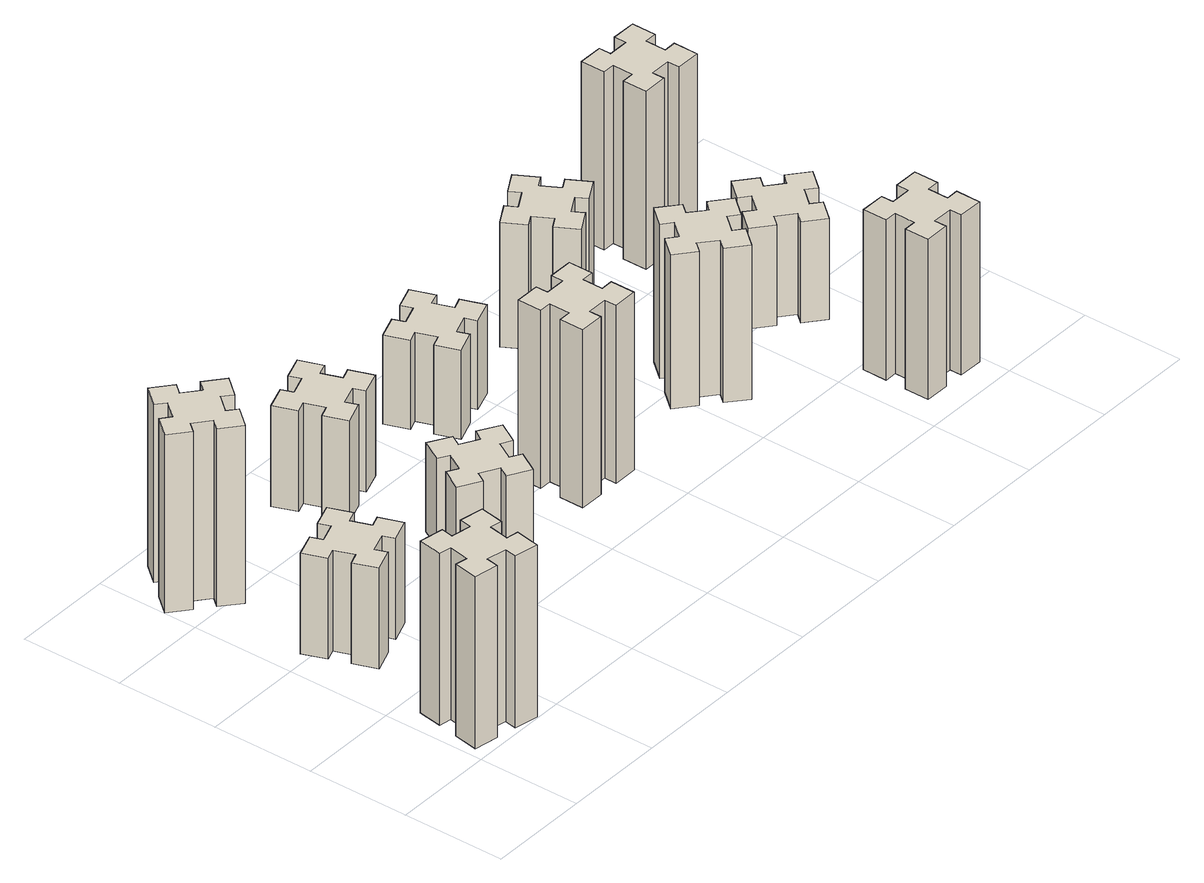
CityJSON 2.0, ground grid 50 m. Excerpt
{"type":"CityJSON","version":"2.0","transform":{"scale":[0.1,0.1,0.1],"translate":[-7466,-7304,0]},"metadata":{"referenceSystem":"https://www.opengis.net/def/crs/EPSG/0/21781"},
"CityObjects":{
"building1":{"type":"Building","attributes":{"class":"1000","function":"1000","usage":"1000","yearOfConstruction":2016,"roofType":"1000","measuredHeight":87,"storeysAboveGround":30,"storeysBelowGround":0},"geometry":[{"type":"Solid","lod":"1","boundaries":[[[[0,1,2,3,4,5,6,7,8,9,10,11,12,13,14,15,16,17,18,19]],[[17,16,20,21]],[[16,15,22,20]],[[15,14,23,22]],[[14,13,24,23]],[[13,12,25,24]],[[12,11,26,25]],[[11,10,27,26]],[[10,9,28,27]],[[9,8,29,28]],[[8,7,30,29]],[[7,6,31,30]],[[6,5,32,31]],[[5,4,33,32]],[[4,3,34,33]],[[3,2,35,34]],[[2,1,36,35]],[[1,0,37,36]],[[0,19,38,37]],[[19,18,39,38]],[[18,17,21,39]],[[24,25,26,27,28,29,30,31,32,33,34,35,36,37,38,39,21,20,22,23]]]]}]},
"building2":{"type":"Building","attributes":{"class":"1000","function":"1000","usage":"1000","yearOfConstruction":2016,"roofType":"1000","measuredHeight":51,"storeysAboveGround":30,"storeysBelowGround":0},"geometry":[{"type":"Solid","lod":"1","boundaries":[[[[40,41,42,43,44,45,46,47,48,49,50,51,52,53,54,55,56,57,58,59]],[[57,56,60,61]],[[56,55,62,60]],[[55,54,63,62]],[[54,53,64,63]],[[53,52,65,64]],[[52,51,66,65]],[[51,50,67,66]],[[50,49,68,67]],[[49,48,69,68]],[[48,47,70,69]],[[47,46,71,70]],[[46,45,72,71]],[[45,44,73,72]],[[44,43,74,73]],[[43,42,75,74]],[[42,41,76,75]],[[41,40,77,76]],[[40,59,78,77]],[[59,58,79,78]],[[58,57,61,79]],[[64,65,66,67,68,69,70,71,72,73,74,75,76,77,78,79,61,60,62,63]]]]}]},
"building3":{"type":"Building","attributes":{"class":"1000","function":"1000","usage":"1000","yearOfConstruction":2016,"roofType":"1000","measuredHeight":90,"storeysAboveGround":30,"storeysBelowGround":0},"geometry":[{"type":"Solid","lod":"1","boundaries":[[[[80,81,82,83,84,85,86,87,88,89,90,91,92,93,94,95,96,97,98,99]],[[97,96,100,101]],[[96,95,102,100]],[[95,94,103,102]],[[94,93,104,103]],[[93,92,105,104]],[[92,91,106,105]],[[91,90,107,106]],[[90,89,108,107]],[[89,88,109,108]],[[88,87,110,109]],[[87,86,111,110]],[[86,85,112,111]],[[85,84,113,112]],[[84,83,114,113]],[[83,82,115,114]],[[82,81,116,115]],[[81,80,117,116]],[[80,99,118,117]],[[99,98,119,118]],[[98,97,101,119]],[[104,105,106,107,108,109,110,111,112,113,114,115,116,117,118,119,101,100,102,103]]]]}]},
"building4":{"type":"Building","attributes":{"class":"1000","function":"1000","usage":"1000","yearOfConstruction":2016,"roofType":"1000","measuredHeight":45,"storeysAboveGround":30,"storeysBelowGround":0},"geometry":[{"type":"Solid","lod":"1","boundaries":[[[[120,121,122,123,124,125,126,127,128,129,130,131,132,133,134,135,136,137,138,139]],[[137,136,140,141]],[[136,135,142,140]],[[135,134,143,142]],[[134,133,144,143]],[[133,132,145,144]],[[132,131,146,145]],[[131,130,147,146]],[[130,129,148,147]],[[129,128,149,148]],[[128,127,150,149]],[[127,126,151,150]],[[126,125,152,151]],[[125,124,153,152]],[[124,123,154,153]],[[123,122,155,154]],[[122,121,156,155]],[[121,120,157,156]],[[120,139,158,157]],[[139,138,159,158]],[[138,137,141,159]],[[144,145,146,147,148,149,150,151,152,153,154,155,156,157,158,159,141,140,142,143]]]]}]},
"building5":{"type":"Building","attributes":{"class":"1000","function":"1000","usage":"1000","yearOfConstruction":2016,"roofType":"1000","measuredHeight":51,"storeysAboveGround":30,"storeysBelowGround":0},"geometry":[{"type":"Solid","lod":"1","boundaries":[[[[160,161,162,163,164,165,166,167,168,169,170,171,172,173,174,175,176,177,178,179]],[[177,176,180,181]],[[176,175,182,180]],[[175,174,183,182]],[[174,173,184,183]],[[173,172,185,184]],[[172,171,186,185]],[[171,170,187,186]],[[170,169,188,187]],[[169,168,189,188]],[[168,167,190,189]],[[167,166,191,190]],[[166,165,192,191]],[[165,164,193,192]],[[164,163,194,193]],[[163,162,195,194]],[[162,161,196,195]],[[161,160,197,196]],[[160,179,198,197]],[[179,178,199,198]],[[178,177,181,199]],[[184,185,186,187,188,189,190,191,192,193,194,195,196,197,198,199,181,180,182,183]]]]}]},
"building6":{"type":"Building","attributes":{"class":"1000","function":"1000","usage":"1000","yearOfConstruction":2016,"roofType":"1000","measuredHeight":90,"storeysAboveGround":30,"storeysBelowGround":0},"geometry":[{"type":"Solid","lod":"1","boundaries":[[[[200,201,202,203,204,205,206,207,208,209,210,211,212,213,214,215,216,217,218,219]],[[217,216,220,221]],[[216,215,222,220]],[[215,214,223,222]],[[214,213,224,223]],[[213,212,225,224]],[[212,211,226,225]],[[211,210,227,226]],[[210,209,228,227]],[[209,208,229,228]],[[208,207,230,229]],[[207,206,231,230]],[[206,205,232,231]],[[205,204,233,232]],[[204,203,234,233]],[[203,202,235,234]],[[202,201,236,235]],[[201,200,237,236]],[[200,219,238,237]],[[219,218,239,238]],[[218,217,221,239]],[[224,225,226,227,228,229,230,231,232,233,234,235,236,237,238,239,221,220,222,223]]]]}]},
"building7":{"type":"Building","attributes":{"class":"1000","function":"1000","usage":"1000","yearOfConstruction":2016,"roofType":"1000","measuredHeight":45,"storeysAboveGround":30,"storeysBelowGround":0},"geometry":[{"type":"Solid","lod":"1","boundaries":[[[[240,241,242,243,244,245,246,247,248,249,250,251,252,253,254,255,256,257,258,259]],[[257,256,260,261]],[[256,255,262,260]],[[255,254,263,262]],[[254,253,264,263]],[[253,252,265,264]],[[252,251,266,265]],[[251,250,267,266]],[[250,249,268,267]],[[249,248,269,268]],[[248,247,270,269]],[[247,246,271,270]],[[246,245,272,271]],[[245,244,273,272]],[[244,243,274,273]],[[243,242,275,274]],[[242,241,276,275]],[[241,240,277,276]],[[240,259,278,277]],[[259,258,279,278]],[[258,257,261,279]],[[264,265,266,267,268,269,270,271,272,273,274,275,276,277,278,279,261,260,262,263]]]]}]},
"building8":{"type":"Building","attributes":{"class":"1000","function":"1000","usage":"1000","yearOfConstruction":2016,"roofType":"1000","measuredHeight":78,"storeysAboveGround":30,"storeysBelowGround":0},"geometry":[{"type":"Solid","lod":"1","boundaries":[[[[280,281,282,283,284,285,286,287,288,289,290,291,292,293,294,295,296,297,298,299]],[[297,296,300,301]],[[296,295,302,300]],[[295,294,303,302]],[[294,293,304,303]],[[293,292,305,304]],[[292,291,306,305]],[[291,290,307,306]],[[290,289,308,307]],[[289,288,309,308]],[[288,287,310,309]],[[287,286,311,310]],[[286,285,312,311]],[[285,284,313,312]],[[284,283,314,313]],[[283,282,315,314]],[[282,281,316,315]],[[281,280,317,316]],[[280,299,318,317]],[[299,298,319,318]],[[298,297,301,319]],[[304,305,306,307,308,309,310,311,312,313,314,315,316,317,318,319,301,300,302,303]]]]}]},
"building9":{"type":"Building","attributes":{"class":"1000","function":"1000","usage":"1000","yearOfConstruction":2016,"roofType":"1000","measuredHeight":63,"storeysAboveGround":30,"storeysBelowGround":0},"geometry":[{"type":"Solid","lod":"1","boundaries":[[[[320,321,322,323,324,325,326,327,328,329,330,331,332,333,334,335,336,337,338,339]],[[337,336,340,341]],[[336,335,342,340]],[[335,334,343,342]],[[334,333,344,343]],[[333,332,345,344]],[[332,331,346,345]],[[331,330,347,346]],[[330,329,348,347]],[[329,328,349,348]],[[328,327,350,349]],[[327,326,351,350]],[[326,325,352,351]],[[325,324,353,352]],[[324,323,354,353]],[[323,322,355,354]],[[322,321,356,355]],[[321,320,357,356]],[[320,339,358,357]],[[339,338,359,358]],[[338,337,341,359]],[[344,345,346,347,348,349,350,351,352,353,354,355,356,357,358,359,341,340,342,343]]]]}]},
"building10":{"type":"Building","attributes":{"class":"1000","function":"1000","usage":"1000","yearOfConstruction":2016,"roofType":"1000","measuredHeight":81,"storeysAboveGround":30,"storeysBelowGround":0},"geometry":[{"type":"Solid","lod":"1","boundaries":[[[[360,361,362,363,364,365,366,367,368,369,370,371,372,373,374,375,376,377,378,379]],[[377,376,380,381]],[[376,375,382,380]],[[375,374,383,382]],[[374,373,384,383]],[[373,372,385,384]],[[372,371,386,385]],[[371,370,387,386]],[[370,369,388,387]],[[369,368,389,388]],[[368,367,390,389]],[[367,366,391,390]],[[366,365,392,391]],[[365,364,393,392]],[[364,363,394,393]],[[363,362,395,394]],[[362,361,396,395]],[[361,360,397,396]],[[360,379,398,397]],[[379,378,399,398]],[[378,377,381,399]],[[384,385,386,387,388,389,390,391,392,393,394,395,396,397,398,399,381,380,382,383]]]]}]},
"building11":{"type":"Building","attributes":{"class":"1000","function":"1000","usage":"1000","yearOfConstruction":2016,"roofType":"1000","measuredHeight":51,"storeysAboveGround":30,"storeysBelowGround":0},"geometry":[{"type":"Solid","lod":"1","boundaries":[[[[400,401,402,403,404,405,406,407,408,409,410,411,412,413,414,415,416,417,418,419]],[[417,416,420,421]],[[416,415,422,420]],[[415,414,423,422]],[[414,413,424,423]],[[413,412,425,424]],[[412,411,426,425]],[[411,410,427,426]],[[410,409,428,427]],[[409,408,429,428]],[[408,407,430,429]],[[407,406,431,430]],[[406,405,432,431]],[[405,404,433,432]],[[404,403,434,433]],[[403,402,435,434]],[[402,401,436,435]],[[401,400,437,436]],[[400,419,438,437]],[[419,418,439,438]],[[418,417,421,439]],[[424,425,426,427,428,429,430,431,432,433,434,435,436,437,438,439,421,420,422,423]]]]}]},
"building12":{"type":"Building","attributes":{"class":"1000","function":"1000","usage":"1000","yearOfConstruction":2016,"roofType":"1000","measuredHeight":90,"storeysAboveGround":30,"storeysBelowGround":0},"geometry":[{"type":"Solid","lod":"1","boundaries":[[[[440,441,442,443,444,445,446,447,448,449,450,451,452,453,454,455,456,457,458,459]],[[457,456,460,461]],[[456,455,462,460]],[[455,454,463,462]],[[454,453,464,463]],[[453,452,465,464]],[[452,451,466,465]],[[451,450,467,466]],[[450,449,468,467]],[[449,448,469,468]],[[448,447,470,469]],[[447,446,471,470]],[[446,445,472,471]],[[445,444,473,472]],[[444,443,474,473]],[[443,442,475,474]],[[442,441,476,475]],[[441,440,477,476]],[[440,459,478,477]],[[459,458,479,478]],[[458,457,461,479]],[[464,465,466,467,468,469,470,471,472,473,474,475,476,477,478,479,461,460,462,463]]]]}]}
},
"vertices":[
[146,274,0],[128,175,0],[69,186,0],[48,67,0],[167,47,0],[177,106,0],[275,88,0],[265,29,0],[383,8,0],[404,127,0],[345,137,0],[362,235,0],[421,225,0],[442,343,0],[324,364,0],[314,305,0],[215,322,0],[226,381,0],[107,402,0],[87,284,0],[215,322,870],[226,381,870],[314,305,870],[324,364,870],[442,343,870],[421,225,870],[362,235,870],[345,137,870],[404,127,870],[383,8,870],[265,29,870],[275,88,870],[177,106,870],[167,47,870],[48,67,870],[69,186,870],[128,175,870],[146,274,870],[87,284,870],[107,402,870],
[355,1066,0],[261,1032,0],[240,1088,0],[127,1047,0],[169,934,0],[225,955,0],[259,861,0],[203,840,0],[244,727,0],[357,769,0],[336,825,0],[430,859,0],[450,803,0],[563,844,0],[522,957,0],[466,936,0],[432,1030,0],[488,1050,0],[447,1163,0],[334,1122,0],[432,1030,510],[488,1050,510],[466,936,510],[522,957,510],[563,844,510],[450,803,510],[430,859,510],[336,825,510],[357,769,510],[244,727,510],[203,840,510],[259,861,510],[225,955,510],[169,934,510],[127,1047,510],[240,1088,510],[261,1032,510],[355,1066,510],[334,1122,510],[447,1163,510],
[354,1737,0],[278,1802,0],[316,1848,0],[224,1925,0],[147,1833,0],[193,1794,0],[129,1718,0],[83,1756,0],[6,1664,0],[98,1587,0],[136,1633,0],[213,1569,0],[174,1523,0],[266,1446,0],[343,1538,0],[297,1576,0],[362,1653,0],[408,1614,0],[485,1706,0],[393,1783,0],[362,1653,900],[408,1614,900],[297,1576,900],[343,1538,900],[266,1446,900],[174,1523,900],[213,1569,900],[136,1633,900],[98,1587,900],[6,1664,900],[83,1756,900],[129,1718,900],[193,1794,900],[147,1833,900],[224,1925,900],[316,1848,900],[278,1802,900],[354,1737,900],[393,1783,900],[485,1706,900],
[1087,875,0],[1174,825,0],[1144,773,0],[1248,713,0],[1308,817,0],[1256,847,0],[1306,934,0],[1358,904,0],[1418,1008,0],[1314,1068,0],[1284,1016,0],[1197,1066,0],[1227,1118,0],[1123,1178,0],[1063,1074,0],[1115,1044,0],[1065,957,0],[1013,987,0],[953,883,0],[1057,823,0],[1065,957,450],[1013,987,450],[1115,1044,450],[1063,1074,450],[1123,1178,450],[1227,1118,450],[1197,1066,450],[1284,1016,450],[1314,1068,450],[1418,1008,450],[1358,904,450],[1306,934,450],[1256,847,450],[1308,817,450],[1248,713,450],[1144,773,450],[1174,825,450],[1087,875,450],[1057,823,450],[953,883,450],
[1095,1806,0],[1001,1772,0],[980,1828,0],[867,1787,0],[909,1674,0],[965,1695,0],[999,1601,0],[943,1580,0],[984,1467,0],[1097,1509,0],[1076,1565,0],[1170,1599,0],[1190,1543,0],[1303,1584,0],[1262,1697,0],[1206,1676,0],[1172,1770,0],[1228,1790,0],[1187,1903,0],[1074,1862,0],[1172,1770,510],[1228,1790,510],[1206,1676,510],[1262,1697,510],[1303,1584,510],[1190,1543,510],[1170,1599,510],[1076,1565,510],[1097,1509,510],[984,1467,510],[943,1580,510],[999,1601,510],[965,1695,510],[909,1674,510],[867,1787,510],[980,1828,510],[1001,1772,510],[1095,1806,510],[1074,1862,510],[1187,1903,510],
[1875,1055,0],[1775,1055,0],[1775,1115,0],[1655,1115,0],[1655,995,0],[1715,995,0],[1715,895,0],[1655,895,0],[1655,775,0],[1775,775,0],[1775,835,0],[1875,835,0],[1875,775,0],[1995,775,0],[1995,895,0],[1935,895,0],[1935,995,0],[1995,995,0],[1995,1115,0],[1875,1115,0],[1935,995,900],[1995,995,900],[1935,895,900],[1995,895,900],[1995,775,900],[1875,775,900],[1875,835,900],[1775,835,900],[1775,775,900],[1655,775,900],[1655,895,900],[1715,895,900],[1715,995,900],[1655,995,900],[1655,1115,900],[1775,1115,900],[1775,1055,900],[1875,1055,900],[1875,1115,900],[1995,1115,900],
[1835,1806,0],[1741,1772,0],[1720,1828,0],[1607,1787,0],[1649,1674,0],[1705,1695,0],[1739,1601,0],[1683,1580,0],[1724,1467,0],[1837,1509,0],[1816,1565,0],[1910,1599,0],[1930,1543,0],[2043,1584,0],[2002,1697,0],[1946,1676,0],[1912,1770,0],[1968,1790,0],[1927,1903,0],[1814,1862,0],[1912,1770,450],[1968,1790,450],[1946,1676,450],[2002,1697,450],[2043,1584,450],[1930,1543,450],[1910,1599,450],[1816,1565,450],[1837,1509,450],[1724,1467,450],[1683,1580,450],[1739,1601,450],[1705,1695,450],[1649,1674,450],[1607,1787,450],[1720,1828,450],[1741,1772,450],[1835,1806,450],[1814,1862,450],[1927,1903,450],
[2774,997,0],[2698,1062,0],[2736,1108,0],[2644,1185,0],[2567,1093,0],[2613,1054,0],[2549,978,0],[2503,1016,0],[2426,924,0],[2518,847,0],[2556,893,0],[2633,829,0],[2594,783,0],[2686,706,0],[2763,798,0],[2717,836,0],[2782,913,0],[2828,874,0],[2905,966,0],[2813,1043,0],[2782,913,780],[2828,874,780],[2717,836,780],[2763,798,780],[2686,706,780],[2594,783,780],[2633,829,780],[2556,893,780],[2518,847,780],[2426,924,780],[2503,1016,780],[2549,978,780],[2613,1054,780],[2567,1093,780],[2644,1185,780],[2736,1108,780],[2698,1062,780],[2774,997,780],[2813,1043,780],[2905,966,780],
[2686,1697,0],[2636,1784,0],[2688,1814,0],[2628,1918,0],[2524,1858,0],[2554,1806,0],[2467,1756,0],[2437,1808,0],[2333,1748,0],[2393,1644,0],[2445,1674,0],[2495,1587,0],[2443,1557,0],[2503,1453,0],[2607,1513,0],[2577,1565,0],[2664,1615,0],[2694,1563,0],[2798,1623,0],[2738,1727,0],[2664,1615,630],[2694,1563,630],[2577,1565,630],[2607,1513,630],[2503,1453,630],[2443,1557,630],[2495,1587,630],[2445,1674,630],[2393,1644,630],[2333,1748,630],[2437,1808,630],[2467,1756,630],[2554,1806,630],[2524,1858,630],[2628,1918,630],[2688,1814,630],[2636,1784,630],[2686,1697,630],[2738,1727,630],[2798,1623,630],
[3195,355,0],[3195,255,0],[3135,255,0],[3135,135,0],[3255,135,0],[3255,195,0],[3355,195,0],[3355,135,0],[3475,135,0],[3475,255,0],[3415,255,0],[3415,355,0],[3475,355,0],[3475,475,0],[3355,475,0],[3355,415,0],[3255,415,0],[3255,475,0],[3135,475,0],[3135,355,0],[3255,415,810],[3255,475,810],[3355,415,810],[3355,475,810],[3475,475,810],[3475,355,810],[3415,355,810],[3415,255,810],[3475,255,810],[3475,135,810],[3355,135,810],[3355,195,810],[3255,195,810],[3255,135,810],[3135,135,810],[3135,255,810],[3195,255,810],[3195,355,810],[3135,355,810],[3135,475,810],
[3414,1097,0],[3338,1162,0],[3376,1208,0],[3284,1285,0],[3207,1193,0],[3253,1154,0],[3189,1078,0],[3143,1116,0],[3066,1024,0],[3158,947,0],[3196,993,0],[3273,929,0],[3234,883,0],[3326,806,0],[3403,898,0],[3357,936,0],[3422,1013,0],[3468,974,0],[3545,1066,0],[3453,1143,0],[3422,1013,510],[3468,974,510],[3357,936,510],[3403,898,510],[3326,806,510],[3234,883,510],[3273,929,510],[3196,993,510],[3158,947,510],[3066,1024,510],[3143,1116,510],[3189,1078,510],[3253,1154,510],[3207,1193,510],[3284,1285,510],[3376,1208,510],[3338,1162,510],[3414,1097,510],[3453,1143,510],[3545,1066,510],
[3255,1675,0],[3355,1675,0],[3355,1615,0],[3475,1615,0],[3475,1735,0],[3415,1735,0],[3415,1835,0],[3475,1835,0],[3475,1955,0],[3355,1955,0],[3355,1895,0],[3255,1895,0],[3255,1955,0],[3135,1955,0],[3135,1835,0],[3195,1835,0],[3195,1735,0],[3135,1735,0],[3135,1615,0],[3255,1615,0],[3195,1735,900],[3135,1735,900],[3195,1835,900],[3135,1835,900],[3135,1955,900],[3255,1955,900],[3255,1895,900],[3355,1895,900],[3355,1955,900],[3475,1955,900],[3475,1835,900],[3415,1835,900],[3415,1735,900],[3475,1735,900],[3475,1615,900],[3355,1615,900],[3355,1675,900],[3255,1675,900],[3255,1615,900],[3135,1615,900]
]}
